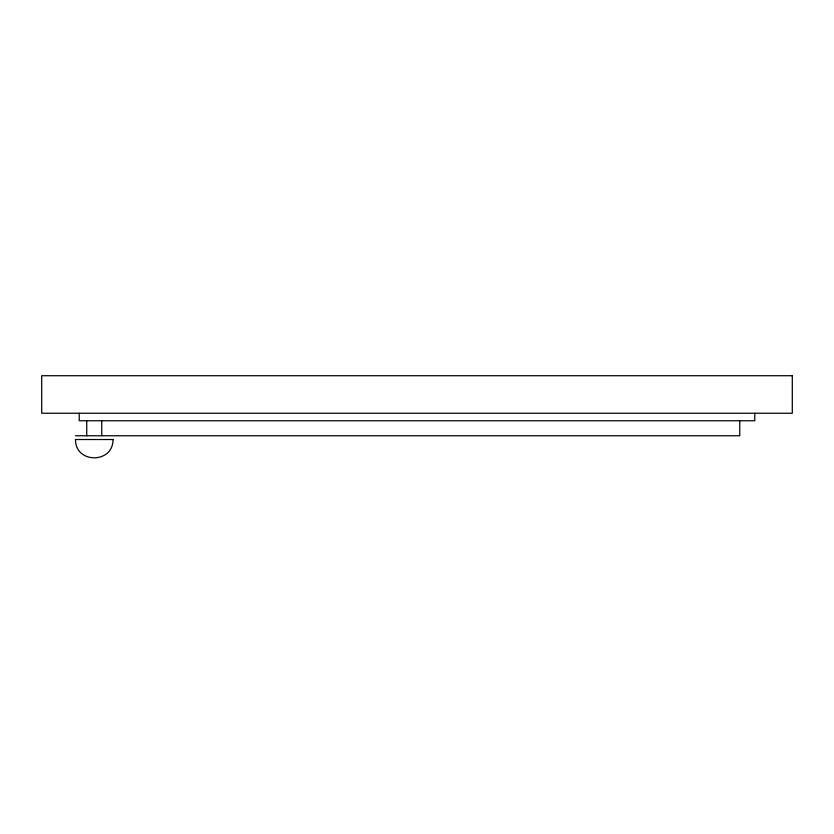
<?xml version="1.0" encoding="UTF-8"?>
<svg xmlns="http://www.w3.org/2000/svg" width="834" height="834" viewBox="0 0 834 834"><rect width="100%" height="100%" fill="white"/><g stroke="black" fill="none" stroke-linecap="round" stroke-linejoin="round"><path stroke-width="1.25" d="M75.477 435.765L739.758 435.765L739.758 420.753M754.77 413.247L754.77 420.753L79.23 420.753L79.23 413.247M101.748 420.753L101.748 435.765M86.736 420.753L86.736 435.765M113.007 439.518C113.257 463.881 75.227 463.881 75.477 439.518L113.007 439.518M792.3 375.717L41.7 375.717L41.7 413.247L792.3 413.247L792.3 375.717"/></g></svg>
